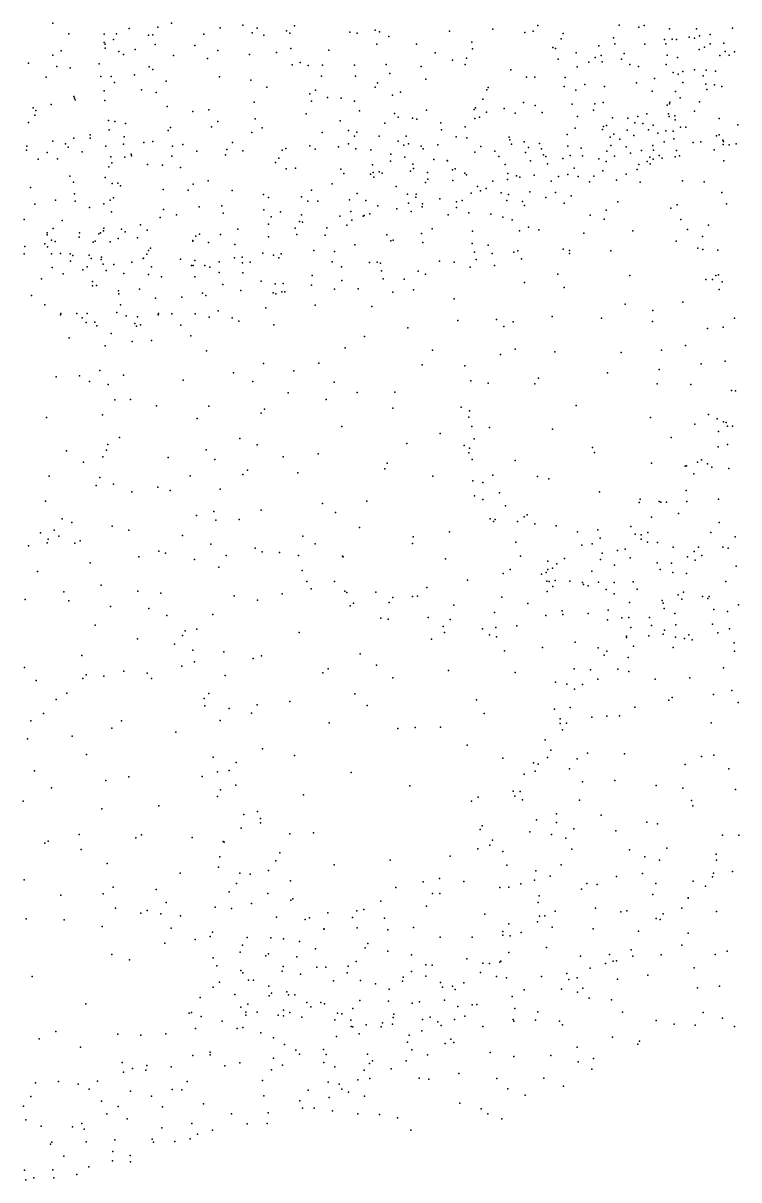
# Model space of a CAD drawing. Header units: metres. Extents: x -25 to 25, y -27.7 to 27.8.
# Drawn here: x -0.496 to 2.328, y -20.26 to -15.697 of the extents above; entities that cross this region are included whole.
import ezdxf

# ---------------------------------------------------------------- set-up
doc = ezdxf.new("R2010")
doc.units = ezdxf.units.M

msp = doc.modelspace()

# ---------------------------------------------------------------- linework, layer by layer
for p in [(-0.379, -15.6971, 2.1972), (-0.3156, -15.7394, -4.3835), (-0.1767, -15.7403, 15.7868), (-0.1275, -15.739, -4.2918), (-0.0775, -15.7188, 11.5846), (0.0353, -15.7125, 14.0315), (0.089, -15.697, 11.6813), (0.2174, -15.7402, 11.5082), (0.281, -15.7152, 13.7048), (0.3715, -15.7054, 2.4283), (0.4078, -15.7348, 16.9654), (0.4269, -15.7174, -4.1618), (0.5436, -15.7274, 17.4072), (0.5566, -15.737, 13.7885), (0.5751, -15.708, 16.3687), (0.7933, -15.7325, -4.1006), (0.8225, -15.7363, 3.7648), (0.8925, -15.7248, 14.0352), (0.9103, -15.7317, 15.9704), (1.1865, -15.7288, 14.1399), (1.3579, -15.7214, 14.1712), (1.4839, -15.7334, 15.726), (1.5166, -15.7285, 17.7759), (1.5355, -15.706, 2.7461), (1.6343, -15.7376, -3.3981), (1.856, -15.7054, 3.9408), (1.9334, -15.7131, 10.7681), (1.954, -15.7068, 0.7987), (2.0548, -15.7194, 0.9893), (2.1608, -15.7196, -1.8587), (2.3031, -15.7169, -1.3866), (-0.1762, -15.7737, 14.8757), (-0.1727, -15.7803, 11.4379), (-0.1395, -15.7619, 14.6183), (-0.0011, -15.7441, 11.182), (0.0154, -15.7437, -4.2135), (0.0244, -15.7815, 3.4876), (0.1811, -15.7852, 2.4681), (0.4543, -15.7447, 17.19), (0.8992, -15.7799, -3.9324), (0.9466, -15.7493, 2.5873), (1.0558, -15.7803, -3.7396), (1.2741, -15.7726, 3.78), (1.6277, -15.7591, 3.8971), (1.7758, -15.7861, 14.8138), (1.8342, -15.7553, 10.9234), (1.8385, -15.778, 11.5023), (1.9572, -15.78, 2.5458), (2.0345, -15.761, -2.9881), (2.0405, -15.7793, 11.5614), (2.0652, -15.7607, -0.0036), (2.0822, -15.761, 3.9358), (2.1322, -15.7523, -2.8148), (2.1531, -15.7566, 2.4291), (2.1735, -15.7477, 17.9198), (2.2144, -15.7418, -0.1041), (2.2145, -15.7786, 1.3013), (2.2691, -15.7758, 11.6418), (-0.3787, -15.8232, 16.311), (-0.3458, -15.8068, 16.1559), (-0.1729, -15.7951, 15.0522), (-0.1185, -15.8094, 15.4451), (-0.1001, -15.8205, 14.4751), (-0.0542, -15.8008, 2.4371), (0.0972, -15.8253, -4.1069), (0.2718, -15.8046, -4.0829), (0.3977, -15.8204, 13.7578), (0.5037, -15.8123, 16.5935), (0.5602, -15.7965, -4.0701), (0.7101, -15.804, 17.4231), (1.1298, -15.814, -3.5593), (1.2776, -15.7988, 17.6161), (1.5943, -15.7937, 0.2253), (1.6047, -15.797, 11.3917), (1.6861, -15.8143, 2.6698), (1.7848, -15.8253, 17.8601), (1.8763, -15.8172, -3.1355), (2.0459, -15.8237, 10.7709), (2.0859, -15.8323, -0.1622), (2.1717, -15.8011, -2.2083), (2.1922, -15.7917, -2.395), (2.2533, -15.8241, 1.4801), (2.2745, -15.8095, 2.237), (2.2906, -15.8239, -0.4695), (2.3104, -15.81, 10.6694), (-0.4751, -15.8543, 3.576), (-0.363, -15.8686, -4.2853), (-0.311, -15.8729, 15.9423), (-0.1959, -15.8571, -4.2116), (0.0014, -15.8692, 11.5166), (0.232, -15.8368, 3.52), (0.5654, -15.8611, 2.3985), (0.5968, -15.8523, 17.2236), (0.6293, -15.8645, 16.3429), (0.6847, -15.8623, 3.723), (0.8111, -15.863, 14.1304), (0.9359, -15.8602, -3.6287), (1.0744, -15.8683, 2.5892), (1.1984, -15.8426, 15.8094), (1.2479, -15.8606, 14.2507), (1.2534, -15.8348, -3.4549), (1.615, -15.8395, 14.4161), (1.6905, -15.8696, 15.7477), (1.736, -15.8504, -3.2285), (1.761, -15.8327, 0.646), (1.789, -15.8502, 11.0905), (1.8651, -15.8396, 15.0542), (1.8978, -15.8599, 15.2092), (1.9322, -15.8678, 15.4605), (2.042, -15.8598, 1.1564), (-0.4049, -15.9101, 2.192), (-0.1895, -15.9072, 15.6761), (-0.1488, -15.9075, 14.7044), (-0.0564, -15.9006, -4.0872), (0.0154, -15.8794, 14.1394), (0.2792, -15.9091, 13.8116), (0.4023, -15.9219, -3.9149), (0.6808, -15.9064, -3.8291), (0.8151, -15.906, 16.1308), (0.9512, -15.8956, 3.7406), (1.0932, -15.918, -3.401), (1.4283, -15.881, 17.615), (1.4897, -15.9102, 15.8003), (1.5225, -15.9104, 0.129), (1.6423, -15.9112, 17.7156), (1.9953, -15.9154, 17.8457), (2.0687, -15.8922, 2.3634), (2.0891, -15.898, 11.661), (2.1066, -15.8882, -2.6419), (2.1531, -15.8814, -1.66), (2.1871, -15.9055, 17.8245), (2.1992, -15.882, -1.4471), (2.2365, -15.8868, -1.2892), (-0.1758, -15.9635, 14.9813), (-0.1355, -15.9307, 2.4117), (-0.0284, -15.9606, 3.4617), (0.0689, -15.9256, -3.9897), (0.4661, -15.9496, 3.6218), (0.6575, -15.962, -3.6742), (0.8926, -15.9497, -3.4043), (0.9027, -15.9319, 2.4333), (1.3334, -15.9606, 2.6072), (1.3389, -15.9506, 14.3603), (1.6392, -15.9465, 3.8873), (1.6846, -15.962, -0.0597), (1.7205, -15.9387, 14.7053), (1.7987, -15.9464, 0.8203), (1.9247, -15.933, -0.1858), (1.9868, -15.9648, -2.8036), (2.0787, -15.9669, 1.4702), (2.107, -15.9309, -2.3048), (2.1974, -15.9372, 2.0609), (2.2021, -15.9593, 11.7649), (2.2323, -15.94, 1.8843), (2.2606, -15.9465, -0.9072), (-0.2965, -15.9863, 3.4936), (-0.2929, -15.9924, 15.8068), (-0.2906, -15.9995, -4.0364), (-0.1733, -16.0021, 15.5241), (0.0286, -15.9707, 2.4685), (0.4159, -16.0083, -3.7017), (0.6353, -15.9753, 14.1028), (0.6413, -16.0044, -3.4802), (0.7049, -15.9898, 2.3572), (0.7583, -15.9932, 17.2493), (0.8117, -16.0042, -3.2752), (0.9611, -15.9807, 14.2933), (0.993, -15.9699, 17.4151), (1.3175, -15.9968, -3.2596), (1.4778, -16.0103, 3.8523), (1.7925, -16.0105, 17.7062), (2.0546, -16.0149, 15.682), (2.0555, -16.0082, -1.9782), (2.0972, -15.9922, -0.5033), (2.1729, -16.0073, 10.7792), (-0.4564, -16.0306, 3.5763), (-0.4498, -16.0604, 2.1069), (-0.4462, -16.041, -3.9643), (-0.386, -16.0182, 16.0089), (0.0724, -16.0258, -3.8076), (0.1731, -16.0452, 13.9242), (0.2368, -16.0384, -3.708), (0.6208, -16.0545, -3.2966), (0.8309, -16.043, 16.2168), (0.9694, -16.0538, 2.3657), (1.0958, -16.0397, 0.2206), (1.2834, -16.038, 17.4366), (1.289, -16.0312, 15.9111), (1.333, -16.0483, 0.5861), (1.4026, -16.0333, 0.0495), (1.4456, -16.0522, 2.5264), (1.5239, -16.0225, -3.1788), (1.5523, -16.05, -0.0659), (1.6706, -16.017, 0.772), (1.7545, -16.0397, 15.9154), (1.7602, -16.0158, 2.4477), (1.9656, -16.0547, -2.666), (2.0459, -16.0201, -2.4503), (2.0503, -16.0554, 1.8917), (2.1534, -16.0437, -1.3026), (-0.475, -16.0896, 16.1319), (-0.1587, -16.0817, 15.3421), (-0.1348, -16.0846, 14.6731), (-0.0927, -16.0934, -3.7285), (0.2472, -16.1059, -3.5466), (0.2728, -16.0852, 3.5033), (0.4202, -16.0741, 13.9902), (0.7551, -16.0818, 3.7505), (0.9306, -16.0911, 17.2666), (0.9837, -16.0675, 3.7703), (1.0401, -16.0713, -3.1731), (1.0573, -16.0752, 0.399), (1.1526, -16.0908, 0.5322), (1.2476, -16.1063, 14.4609), (1.2861, -16.0734, 2.4837), (1.305, -16.0679, 3.8226), (1.6918, -16.0649, -0.1793), (1.7944, -16.1049, 2.2796), (1.806, -16.1006, 3.9114), (1.8297, -16.0708, 1.1151), (1.8897, -16.0715, 11.1079), (1.9178, -16.09, 2.1787), (1.9295, -16.065, 15.0049), (1.9493, -16.093, 1.5947), (1.9898, -16.0989, -2.233), (2.0535, -16.0649, 10.8812), (2.075, -16.0622, -1.7131), (2.0772, -16.0781, 15.8268), (2.2509, -16.073, 17.6126), (2.3247, -16.0978, 11.98), (-0.2954, -16.1502, 2.252), (-0.231, -16.1374, -3.6714), (-0.2309, -16.1502, 15.6194), (-0.1567, -16.118, 2.3723), (-0.0975, -16.1459, 3.4664), (0.0758, -16.12, 14.03), (0.0855, -16.1085, -3.6433), (0.4061, -16.1285, 3.5697), (0.4478, -16.1095, -3.3255), (0.684, -16.129, 16.8242), (0.788, -16.1209, 2.2557), (0.812, -16.1424, 17.0996), (0.8206, -16.1272, -3.0839), (0.9084, -16.1435, 0.3504), (1.0159, -16.1428, 0.1207), (1.1549, -16.1174, 16.0334), (1.2126, -16.1449, -3.0949), (1.2549, -16.1495, 0.6895), (1.4213, -16.147, 0.7853), (1.6504, -16.1369, 0.9538), (1.6822, -16.1107, 17.5147), (1.7895, -16.1164, -2.8566), (1.8207, -16.1467, -0.4051), (1.8343, -16.1349, 11.4869), (1.8871, -16.1189, 11.6471), (1.914, -16.14, 1.7658), (1.9721, -16.1183, -0.5666), (2.0087, -16.1316, -1.8952), (2.0404, -16.1222, 15.9972), (2.0689, -16.1235, 17.6189), (2.0985, -16.1074, -0.8389), (2.1188, -16.1067, 15.2837), (2.2394, -16.1412, 15.5647), (2.251, -16.1375, 10.7456), (-0.4811, -16.1824, 3.6359), (-0.3789, -16.163, -3.5839), (-0.3291, -16.1727, 3.529), (-0.3181, -16.1856, 15.7574), (-0.1694, -16.1818, 14.9169), (-0.1, -16.1745, 14.5096), (-0.0203, -16.1673, 14.3176), (0.0153, -16.164, -3.4923), (0.0933, -16.1819, -0.2254), (0.134, -16.1763, 3.4733), (0.3078, -16.1955, -0.0914), (0.3303, -16.1678, -3.2136), (0.5407, -16.1918, 14.1451), (0.6357, -16.1814, -3.0339), (0.6563, -16.1937, 0.1427), (0.7484, -16.1844, 16.5724), (0.7878, -16.1726, 0.2446), (0.8164, -16.1931, 14.342), (0.876, -16.1962, 0.0302), (0.9832, -16.1621, 0.5055), (1.0067, -16.1777, 16.1993), (1.0251, -16.1735, 14.4223), (1.0745, -16.1823, 2.2578), (1.0831, -16.1922, -3.0204), (1.1398, -16.1768, 0.0176), (1.3103, -16.1834, 2.3346), (1.4248, -16.1569, -0.0988), (1.4316, -16.1738, -3.0259), (1.4812, -16.1648, 2.3806), (1.4977, -16.1882, 0.9138), (1.5416, -16.1717, 3.9165), (1.5495, -16.1925, -0.2211), (1.6535, -16.1818, 16.0736), (1.7054, -16.1899, 17.3399), (1.8229, -16.1799, 17.4434), (1.8583, -16.1543, 16.0736), (1.8839, -16.1855, -2.3443), (1.989, -16.1792, 17.4687), (2.0336, -16.1658, 11.772), (2.0717, -16.1535, -1.1374), (2.1477, -16.1672, 17.4352), (2.1781, -16.1648, 11.885), (2.2306, -16.1962, 15.3546), (2.2656, -16.1589, 15.773), (2.2669, -16.1757, 16.7122), (2.2682, -16.1635, 17.2648), (2.2902, -16.1767, 15.9324), (2.3173, -16.1735, 16.4605), (-0.4823, -16.1979, 1.9512), (-0.4366, -16.2331, 15.9199), (-0.4016, -16.2074, 2.0827), (-0.3606, -16.2318, -3.1409), (-0.2627, -16.2051, -3.3745), (-0.1502, -16.2243, 15.2097), (-0.095, -16.2263, -3.1844), (-0.0702, -16.214, -0.2608), (-0.0688, -16.2208, -0.0598), (0.091, -16.2219, -3.1376), (0.1888, -16.2014, 2.4255), (0.302, -16.2162, -3.07), (0.3704, -16.2002, 2.3801), (0.5126, -16.2291, 2.2976), (0.5265, -16.1979, -0.0093), (0.9537, -16.2419, 16.3424), (0.9544, -16.2138, 17.1365), (1.0097, -16.2262, 0.6571), (1.1241, -16.2352, 0.78), (1.1776, -16.2389, 14.5288), (1.1779, -16.2403, 2.1496), (1.2864, -16.2057, 17.255), (1.3651, -16.2015, 14.561), (1.381, -16.2231, 16.0997), (1.486, -16.2068, 17.2952), (1.506, -16.2401, 1.1239), (1.5577, -16.2166, 2.2067), (1.5666, -16.2226, -2.8454), (1.6336, -16.2312, 1.3496), (1.6625, -16.219, -0.3776), (1.7109, -16.2209, 1.5815), (1.7751, -16.2327, -0.5508), (1.8049, -16.2424, 17.1915), (1.8068, -16.2015, 1.9318), (1.8381, -16.2222, 14.7737), (1.9004, -16.2103, -2.0944), (1.9436, -16.1994, 14.9164), (1.967, -16.2429, -1.0275), (1.9765, -16.2259, 17.2315), (1.9897, -16.2336, 17.0775), (1.9914, -16.1984, 16.2687), (2.0139, -16.2191, -1.6208), (2.0259, -16.2298, 16.5078), (2.0769, -16.225, 10.8959), (2.0827, -16.1996, 3.9346), (2.0939, -16.2203, 16.6622), (2.2692, -16.2407, 12.0296), (-0.1577, -16.2639, 15.0505), (-0.1463, -16.2476, 14.7056), (-0.0049, -16.2552, 2.3869), (0.0534, -16.2578, -2.9924), (0.1246, -16.2667, 14.0328), (0.5001, -16.2468, 0.2039), (0.5413, -16.2717, -0.2313), (0.5782, -16.2692, 3.703), (0.7579, -16.2733, 0.4464), (0.8823, -16.256, -2.899), (0.8852, -16.2864, 3.8619), (0.9084, -16.2835, 16.4971), (1.033, -16.2807, -0.0756), (1.0414, -16.2531, 3.8719), (1.0442, -16.2702, -2.8724), (1.1001, -16.2857, 2.0135), (1.1976, -16.2757, 16.2094), (1.2092, -16.2718, 0.9364), (1.4067, -16.2544, 3.9223), (1.5727, -16.2517, 2.0033), (1.6786, -16.2691, 3.9612), (1.792, -16.2796, -2.2221), (1.9264, -16.2748, -1.9175), (1.934, -16.2545, 11.2237), (1.9786, -16.2521, 16.8371), (-0.312, -16.3, -2.8697), (-0.2968, -16.3242, -0.0587), (-0.1728, -16.3064, 3.5162), (-0.1451, -16.3293, 2.2504), (-0.1219, -16.3286, 14.5107), (0.1754, -16.3321, -0.5501), (0.2338, -16.3186, 0.1814), (0.723, -16.3304, -0.1805), (0.7689, -16.2897, 2.0714), (0.8741, -16.2931, -0.0923), (0.8875, -16.3049, 16.6822), (0.9202, -16.2889, 16.9732), (1.0922, -16.3262, 16.3919), (1.1004, -16.313, 17.0497), (1.1996, -16.3172, -2.7831), (1.2464, -16.2891, 17.1315), (1.2534, -16.2948, 3.9216), (1.3571, -16.3208, 1.228), (1.4158, -16.3139, -2.7093), (1.4161, -16.2906, 2.009), (1.4504, -16.2995, 17.1232), (1.4644, -16.3052, 1.4143), (1.5199, -16.2966, 1.7885), (1.5872, -16.3202, -2.5157), (1.6168, -16.3023, 14.7043), (1.6536, -16.2935, 16.2817), (1.6936, -16.3016, -2.3705), (1.7395, -16.3225, 16.4431), (1.7563, -16.3004, 17.0125), (1.8456, -16.3159, -0.9056), (1.8833, -16.2926, 16.5546), (1.9385, -16.3248, -1.406), (2.1058, -16.3188, 15.1054), (2.1915, -16.3232, 15.236), (-0.467, -16.3452, 1.7537), (-0.294, -16.3704, -0.2195), (-0.1119, -16.3393, -0.4905), (0.0571, -16.3535, 0.1934), (0.1549, -16.3558, 3.5185), (0.329, -16.3572, 2.282), (0.4528, -16.3725, 0.3436), (0.6422, -16.3562, -2.815), (0.8214, -16.369, 0.6774), (0.9764, -16.3414, 1.912), (1.0208, -16.371, 16.8351), (1.055, -16.3717, -2.6313), (1.272, -16.3674, 1.4585), (1.2965, -16.341, 1.8403), (1.3081, -16.3586, 1.6503), (1.331, -16.3489, 14.6166), (1.3907, -16.3669, -0.3322), (1.4189, -16.3734, -2.456), (1.5039, -16.3625, 4.0006), (1.6051, -16.3657, 16.9338), (1.667, -16.3787, 16.6837), (2.2606, -16.3647, 4.051), (-0.4504, -16.4111, -2.4813), (-0.368, -16.3952, 1.8666), (-0.2909, -16.3991, -2.7104), (-0.234, -16.4248, 15.5536), (-0.1772, -16.41, 14.686), (-0.1525, -16.3951, 15.1874), (-0.1393, -16.3861, -2.8063), (0.1985, -16.422, 0.3131), (0.288, -16.4173, 14.0701), (0.4719, -16.3843, 2.1793), (0.6025, -16.3824, 14.2434), (0.6273, -16.399, -0.3356), (0.6662, -16.3987, 1.9971), (0.7915, -16.3943, 1.8915), (0.8566, -16.3965, 0.8271), (0.9038, -16.4172, 1.0105), (1.0246, -16.4075, 1.6335), (1.0538, -16.3841, 16.6521), (1.0783, -16.421, -2.4097), (1.0801, -16.4095, 1.4564), (1.1477, -16.3905, 1.303), (1.2142, -16.402, 16.4913), (1.2146, -16.4239, 16.6992), (1.237, -16.3965, -2.4324), (1.4128, -16.3969, 16.441), (1.4745, -16.4001, -2.2919), (1.483, -16.4158, 16.7543), (1.5668, -16.3852, -0.5742), (1.6395, -16.4068, -0.7928), (1.8505, -16.4017, 14.8385), (2.0853, -16.4134, 11.6703), (2.2791, -16.41, 15.3325), (-0.4922, -16.471, -0.0607), (-0.1478, -16.4415, 0.2945), (0.0452, -16.4639, 0.3471), (0.0578, -16.4317, 14.1332), (0.1097, -16.4535, 2.2495), (0.2935, -16.4462, -2.7864), (0.4537, -16.434, -2.7701), (0.4829, -16.4612, 14.171), (0.5195, -16.4418, 2.0425), (0.6028, -16.4533, -2.6853), (0.7537, -16.4579, 1.6821), (0.7977, -16.4404, -0.2943), (0.8463, -16.4589, -2.4744), (0.8494, -16.456, 1.4626), (0.872, -16.4486, 1.1688), (0.9784, -16.4295, 1.3009), (1.0352, -16.4399, -0.2578), (1.1818, -16.4536, -0.3189), (1.2622, -16.4458, -2.2242), (1.3497, -16.4504, 4.0277), (1.3969, -16.4622, -0.5626), (1.7418, -16.4541, -1.8857), (1.7965, -16.4708, -1.5591), (1.8051, -16.4342, -1.2771), (2.0596, -16.4274, 11.065), (-0.3772, -16.5076, 3.7455), (-0.3419, -16.4761, 1.6657), (-0.1787, -16.5168, 14.5686), (-0.1775, -16.5056, 14.9833), (-0.1084, -16.5095, 14.3341), (-0.0328, -16.4929, -0.8258), (-0.0065, -16.5131, 2.1113), (0.3509, -16.5093, 2.08), (0.4718, -16.4905, -0.5913), (0.577, -16.5055, 3.8349), (0.5947, -16.4797, 0.6012), (0.6057, -16.4819, -0.473), (0.7024, -16.5043, 0.8671), (0.7809, -16.4935, 3.9807), (0.8009, -16.4747, 14.3914), (1.1183, -16.5081, 4.009), (1.4334, -16.4733, -2.107), (1.4626, -16.5158, -0.8609), (1.4979, -16.5013, 14.7668), (1.5385, -16.5129, -0.9963), (1.9094, -16.5163, 15.086), (2.0993, -16.4718, 11.5283), (2.1261, -16.5104, 11.3489), (2.2085, -16.494, 10.7725), (-0.4018, -16.5326, 0.4484), (-0.4013, -16.5235, -1.5438), (-0.384, -16.5526, 1.3593), (-0.3694, -16.5579, -1.3833), (-0.2746, -16.5418, -0.506), (-0.2736, -16.5247, -2.5693), (-0.2202, -16.5606, -1.1917), (-0.2124, -16.5568, 1.6394), (-0.1979, -16.5287, 1.7967), (-0.1909, -16.5242, -0.6826), (-0.1524, -16.559, 0.4907), (-0.1215, -16.5469, -0.9975), (-0.093, -16.5206, -2.6874), (-0.045, -16.5434, 3.6114), (0.1734, -16.5539, 2.0534), (0.174, -16.5572, 3.6299), (0.1855, -16.5368, -2.7031), (0.2005, -16.53, 0.4619), (0.2348, -16.5618, 14.0877), (0.2821, -16.5304, -0.7792), (0.4728, -16.5398, 1.8183), (0.5842, -16.5311, 1.71), (0.6955, -16.5328, 1.1471), (0.9391, -16.5316, -0.3886), (0.9553, -16.5553, -2.0649), (0.9636, -16.5527, 4.0328), (1.0764, -16.5267, 14.5618), (1.0806, -16.5621, -0.487), (1.2767, -16.5182, -2.0637), (1.7168, -16.525, -1.6821), (2.0803, -16.5571, 15.4765), (2.1845, -16.5387, 4.1725), (-0.4922, -16.6073, 0.9122), (-0.4893, -16.5778, -1.1626), (-0.4103, -16.568, -2.2606), (-0.3998, -16.5788, -1.8516), (-0.3839, -16.6072, -1.0105), (-0.3492, -16.6054, 0.6427), (-0.3099, -16.6073, -0.8702), (-0.0015, -16.5939, 14.1621), (0.0071, -16.5851, 1.9361), (0.3391, -16.5707, -2.6561), (0.4502, -16.6039, 1.3514), (0.5223, -16.6067, 0.8689), (0.651, -16.5939, 14.2886), (0.7322, -16.5976, -2.2912), (0.813, -16.5718, -0.5079), (1.2754, -16.5656, -0.7215), (1.2852, -16.6, -0.9201), (1.3392, -16.5727, 14.7262), (1.355, -16.6059, 4.0698), (1.4405, -16.5999, -1.8612), (1.4561, -16.5949, -1.1959), (1.6348, -16.5883, -1.502), (1.6599, -16.6062, 4.1304), (1.6603, -16.5933, 14.9561), (1.8235, -16.5949, 15.3463), (2.1666, -16.5841, 11.1659), (2.1857, -16.5894, 11.7084), (2.2457, -16.5927, 15.5764), (-0.3086, -16.6364, 0.8581), (-0.2993, -16.6139, 1.1997), (-0.2361, -16.6126, -1.5008), (-0.2278, -16.6249, 15.426), (-0.1884, -16.6289, 15.0828), (-0.1863, -16.62, 0.649), (-0.1806, -16.6475, 0.9896), (-0.1378, -16.6488, 0.8389), (-0.0666, -16.6392, 1.2661), (-0.0227, -16.6251, -1.2204), (-0.0213, -16.6236, 1.466), (-0.0085, -16.6085, 1.7069), (0.125, -16.6281, 1.618), (0.1678, -16.6525, 0.8188), (0.1753, -16.6536, 1.1416), (0.1809, -16.6329, 1.4335), (0.2203, -16.6524, -2.5839), (0.2778, -16.6388, 1.2566), (0.3385, -16.6225, 0.7102), (0.3681, -16.6201, -0.8921), (0.3691, -16.6429, 0.9065), (0.3999, -16.6393, 3.8187), (0.4925, -16.6129, 1.1254), (0.5136, -16.6232, -0.8057), (0.7231, -16.6384, -0.7297), (0.8708, -16.6413, -1.8591), (0.901, -16.6395, -0.688), (0.9147, -16.6434, 14.4773), (1.1476, -16.6363, -1.7924), (1.2047, -16.6395, 14.6694), (1.2912, -16.629, -1.0992), (1.3642, -16.6529, -1.6114), (1.47, -16.6268, -1.4232), (-0.3813, -16.6615, -0.4822), (-0.3375, -16.6865, 15.5752), (-0.2607, -16.6706, -1.7583), (-0.2437, -16.6584, -2.3975), (-0.1679, -16.6726, 14.4002), (-0.0987, -16.6847, -1.5503), (-0.0009, -16.6884, -2.5173), (0.0102, -16.658, 1.0443), (0.0505, -16.6974, -1.4477), (0.1819, -16.6972, -1.3237), (0.2404, -16.6602, 3.7477), (0.2779, -16.6807, -1.1885), (0.3703, -16.682, 14.1145), (0.6449, -16.6929, -1.9277), (0.7597, -16.6584, 4.1121), (0.9179, -16.6742, -1.6501), (1.0622, -16.6748, -1.5681), (1.0916, -16.687, -1.4062), (1.2682, -16.6602, -1.3558), (1.6138, -16.6873, 15.0991), (1.8977, -16.692, 15.6548), (2.2379, -16.6918, 11.6041), (2.2476, -16.6892, 12.0175), (-0.4236, -16.7062, -0.7543), (-0.2219, -16.7159, 15.2854), (-0.2219, -16.7337, 14.7204), (-0.206, -16.7314, 3.8627), (0.292, -16.7284, -2.4589), (0.4434, -16.7151, -2.3778), (0.4988, -16.7259, 4.0541), (0.5299, -16.7237, -2.2241), (0.6423, -16.7304, -1.1079), (0.7617, -16.712, -1.5864), (0.9244, -16.706, -1.0967), (1.0076, -16.707, -1.2385), (1.4827, -16.7203, 14.9172), (1.6384, -16.7397, 15.5464), (2.1975, -16.7081, 4.3557), (2.2247, -16.7087, 11.8098), (2.2619, -16.7179, 11.4288), (-0.4627, -16.7712, 4.2311), (-0.1204, -16.7526, -1.7498), (-0.119, -16.7645, -2.3534), (-0.0364, -16.7458, 14.1609), (0.026, -16.7824, 3.8546), (0.1306, -16.7775, -2.4128), (0.2122, -16.7617, -1.5323), (0.2248, -16.7711, 3.8779), (0.3625, -16.7521, 3.9489), (0.4904, -16.7605, -1.4062), (0.5015, -16.7652, -1.9995), (0.5243, -16.7563, -1.7968), (0.537, -16.7566, -1.5901), (0.7331, -16.7461, -1.4337), (0.8256, -16.7454, -1.2809), (0.9628, -16.7581, 4.079), (1.0442, -16.7487, 14.5697), (1.205, -16.7849, 4.0069), (2.2508, -16.7482, 10.9809), (-0.4108, -16.8079, 4.7568), (-0.1117, -16.8084, -1.9687), (0.273, -16.8317, -1.9132), (0.4623, -16.8204, 14.1391), (0.6567, -16.8092, 14.2675), (0.8799, -16.8149, 14.428), (1.88, -16.8054, 15.8074), (1.9886, -16.8308, 4.2556), (2.1066, -16.7981, 15.8474), (-0.3487, -16.8476, 15.4224), (-0.3469, -16.8425, 4.6161), (-0.2844, -16.8425, 4.1762), (-0.2628, -16.8588, 5.0736), (-0.2475, -16.8773, 15.0869), (-0.244, -16.8426, 4.8374), (-0.2129, -16.8768, 4.5255), (-0.1268, -16.8386, 4.04), (-0.089, -16.8516, 4.985), (-0.0556, -16.8816, 4.5865), (-0.0453, -16.8558, 4.8287), (0.0366, -16.847, 4.022), (0.0384, -16.8426, -2.0741), (0.091, -16.8433, 4.9637), (0.1825, -16.8431, -2.1737), (0.2379, -16.8573, 4.1552), (0.3282, -16.8597, 4.3031), (0.3545, -16.8728, 4.6229), (1.2192, -16.8693, 14.7043), (1.3721, -16.866, 3.9469), (1.4378, -16.8754, 15.453), (1.5913, -16.8538, 3.9903), (1.7862, -16.8614, 4.0948), (1.988, -16.8734, 15.9151), (2.3114, -16.8611, 10.8686), (-0.2046, -16.8905, 14.6525), (-0.1492, -16.9213, 14.357), (-0.049, -16.8921, 4.4327), (-0.0334, -16.8875, 4.2478), (0.1266, -16.8881, 4.3824), (0.4931, -16.8869, 4.4077), (1.0225, -16.8988, 14.5338), (1.4014, -16.8941, 15.2121), (2.2039, -16.9009, 15.96), (2.2667, -16.8969, 11.8271), (-0.315, -16.9389, 5.2658), (-0.1725, -16.97, 14.5058), (-0.0659, -16.9524, 5.2291), (0.01, -16.9488, 14.0846), (0.1655, -16.9301, 14.0295), (0.8514, -16.9331, 4.0944), (2.118, -16.9682, 4.3809), (0.2274, -16.9895, 5.1064), (0.7751, -16.9779, 14.3018), (1.1199, -16.9866, 3.932), (1.3877, -17.0047, 3.8388), (1.4451, -16.983, 15.6862), (1.6017, -16.9939, 3.8447), (1.8637, -16.9963, 3.9862), (2.0227, -16.9865, 4.2125), (0.4528, -17.0395, 4.5641), (0.6714, -17.0382, 14.1979), (1.0789, -17.0445, 14.5183), (1.2469, -17.0493, 14.771), (2.0144, -17.0632, 16.0392), (2.1799, -17.0409, 16.0341), (2.2743, -17.03, 12.05), (-0.3661, -17.0923, 15.2556), (-0.2735, -17.0876, 5.4203), (-0.1938, -17.0674, 14.8807), (-0.1002, -17.0852, 14.1668), (0.1357, -17.1057, 5.2991), (0.3342, -17.0768, 13.9786), (0.4105, -17.1101, 4.7933), (0.5717, -17.0681, 4.3466), (1.2711, -17.108, 15.345), (1.5373, -17.0976, 15.8765), (1.8105, -17.0758, 16.01), (-0.2347, -17.1103, 15.0276), (-0.1607, -17.1222, 14.6685), (0.5499, -17.1547, 14.072), (0.7307, -17.1133, 4.14), (0.822, -17.1541, 14.2444), (0.9705, -17.1523, 14.3528), (1.3391, -17.1171, 15.641), (1.5237, -17.12, 3.7251), (2.0061, -17.1202, 3.9959), (2.139, -17.1222, 4.2618), (2.2988, -17.1465, 4.6727), (2.3151, -17.1478, 12.3208), (-0.1345, -17.1827, 14.2921), (-0.0719, -17.1816, 5.4258), (0.6999, -17.1811, 14.1449), (-0.1833, -17.2425, 14.8739), (0.0306, -17.2067, 13.9155), (0.2366, -17.2081, 13.8762), (0.4427, -17.2349, 13.9468), (0.4568, -17.2198, 4.643), (0.9624, -17.2157, 3.9185), (1.2331, -17.212, 14.6342), (1.2651, -17.2259, 15.109), (1.6862, -17.2049, 3.6875), (2.209, -17.2402, 4.3369), (-0.4043, -17.2529, 5.5833), (0.1909, -17.2568, 5.2886), (0.7613, -17.2875, 4.0809), (1.263, -17.251, 15.4942), (1.2751, -17.2886, 14.9301), (1.3443, -17.2918, 15.7254), (1.9801, -17.2527, 3.8286), (2.1547, -17.279, 4.068), (2.2428, -17.2582, 13.3217), (2.2672, -17.2701, 16.093), (2.278, -17.2718, 13.0011), (2.2838, -17.2865, 12.7419), (2.3035, -17.2869, 11.8681), (-0.1159, -17.3317, 13.9622), (0.3592, -17.336, 13.8095), (1.15, -17.3158, 14.3975), (1.2831, -17.3367, 14.7567), (1.5932, -17.2988, 15.9762), (2.0616, -17.3317, 16.095), (2.2478, -17.3074, 13.5259), (-0.1675, -17.3815, 14.4376), (-0.1622, -17.3585, 14.6668), (0.2266, -17.3803, 13.707), (0.4279, -17.3598, 4.7643), (1.0177, -17.3548, 14.2435), (1.2447, -17.3634, 15.3115), (1.2655, -17.3741, 14.5042), (1.7509, -17.3708, 16.0387), (2.247, -17.3683, 4.4304), (2.2835, -17.3592, 4.6764), (-0.3249, -17.3841, 5.611), (-0.2578, -17.4284, 15.0087), (-0.1812, -17.4073, 14.2281), (0.0759, -17.4099, 13.6635), (0.2603, -17.4187, 5.1657), (0.5295, -17.4079, 4.5002), (0.6677, -17.3965, 4.2123), (1.2632, -17.3918, 3.6874), (1.2764, -17.4187, 15.5309), (1.4452, -17.4218, 3.6029), (1.7587, -17.3911, 3.6178), (2.1655, -17.4291, 12.9105), (2.1809, -17.4193, 12.7408), (0.3888, -17.4608, 13.6925), (0.5878, -17.4714, 4.3726), (0.9308, -17.4545, 3.9262), (0.9406, -17.4321, 14.1272), (1.9839, -17.4333, 3.7449), (2.1168, -17.4449, 13.506), (2.122, -17.4432, 13.251), (2.1501, -17.4744, 12.481), (2.2047, -17.4359, 12.0561), (2.2221, -17.4483, 4.1494), (2.2889, -17.4543, 11.8165), (-0.3936, -17.484, 15.1499), (-0.1931, -17.4891, 14.5776), (-0.1396, -17.515, 13.7228), (0.1637, -17.4829, 5.3204), (0.3704, -17.4775, 4.9464), (1.1212, -17.4839, 14.1745), (1.2791, -17.5022, 14.294), (1.3182, -17.5083, 14.9214), (1.3577, -17.4799, 15.7043), (1.5331, -17.4857, 15.8971), (1.5784, -17.4947, 3.5658), (-0.2079, -17.5212, 14.7408), (-0.0666, -17.5455, 5.6422), (0.0356, -17.5279, 13.5484), (0.084, -17.5404, 5.4652), (0.2809, -17.5358, 13.5109), (1.285, -17.5618, 3.6648), (1.3841, -17.5496, 14.65), (1.7788, -17.5458, 3.5914), (2.1198, -17.54, 12.303), (-0.4077, -17.5827, 5.5864), (0.6846, -17.5914, 13.8397), (0.8602, -17.5832, 4.0271), (1.3174, -17.5763, 15.5092), (1.407, -17.6004, 14.2623), (1.9355, -17.5878, 16.0257), (1.9387, -17.575, 3.6898), (2.0138, -17.5836, 13.7775), (2.0205, -17.5864, 13.2564), (2.0424, -17.5871, 12.8316), (2.1227, -17.5838, 3.8723), (2.2483, -17.5753, 4.3754), (-0.3422, -17.6522, 14.1616), (0.1878, -17.6397, 5.261), (0.2559, -17.6234, 13.3724), (0.3559, -17.6554, 4.9558), (0.4437, -17.6178, 13.5481), (0.7367, -17.6275, 4.2124), (1.3467, -17.6519, 15.3324), (1.3667, -17.6553, 15.0815), (1.4808, -17.6447, 3.6008), (1.4926, -17.6368, 14.4345), (1.9832, -17.6454, 12.6895), (2.0896, -17.6308, 12.0948), (-0.3741, -17.6975, 13.781), (-0.3045, -17.6665, 14.7419), (-0.1441, -17.6812, 5.7254), (-0.0787, -17.6974, 13.4787), (0.264, -17.6581, 5.1179), (0.8319, -17.6863, 13.8764), (1.3605, -17.6629, 14.1092), (1.4544, -17.6626, 15.6953), (1.5229, -17.6723, 14.1678), (1.6075, -17.6804, 15.8376), (1.7715, -17.6956, 13.9977), (1.9026, -17.683, 13.6391), (2.2505, -17.6661, 5.0769), (-0.4269, -17.7075, 14.966), (-0.4017, -17.7464, 5.5557), (-0.3977, -17.7323, 14.2904), (-0.355, -17.7211, 14.4752), (-0.2922, -17.748, 13.6384), (-0.2716, -17.7395, 5.6559), (0.1325, -17.7183, 5.4241), (0.6078, -17.7211, 13.6194), (1.0428, -17.7229, 13.9512), (1.1864, -17.7036, 3.7546), (1.4477, -17.7437, 14.9107), (1.6919, -17.7038, 14.1371), (1.7812, -17.7281, 3.6412), (1.9189, -17.7133, 12.5461), (1.9424, -17.7323, 13.1112), (1.9432, -17.716, 13.2926), (1.9678, -17.7437, 3.7677), (1.9689, -17.7057, 12.2801), (2.0073, -17.7462, 15.9411), (2.218, -17.7059, 11.7803), (2.3133, -17.7233, 11.6228), (-0.4749, -17.7589, 14.1145), (0.0397, -17.7802, 13.2609), (0.0658, -17.7881, 5.5877), (0.2441, -17.7517, 13.0679), (0.4192, -17.7682, 4.8287), (0.4473, -17.782, 13.0715), (0.5159, -17.7852, 13.2969), (0.6564, -17.7503, 4.4258), (1.0404, -17.7493, 3.9092), (1.7091, -17.7559, 14.3119), (1.7489, -17.7512, 13.7412), (1.7889, -17.7874, 13.5791), (1.85, -17.7776, 15.872), (1.879, -17.772, 12.9188), (2.0684, -17.7638, 11.9341), (2.1521, -17.7813, 5.135), (2.1691, -17.764, 15.941), (2.2656, -17.7641, 5.3377), (2.2857, -17.7678, 14.0285), (-0.2315, -17.8256, 13.5019), (-0.0398, -17.802, 5.7749), (0.1802, -17.8132, 5.2877), (0.3051, -17.7966, 5.0369), (0.59, -17.7975, 13.4354), (0.7638, -17.7993, 13.7243), (0.7671, -17.8022, 4.3076), (1.1703, -17.8098, 13.9006), (1.4661, -17.7999, 15.3271), (1.5746, -17.8186, 13.8068), (1.6093, -17.8295, 15.6905), (1.6396, -17.8083, 14.513), (1.7819, -17.8125, 12.6023), (1.8378, -17.8352, 13.3502), (1.8994, -17.8066, 12.1428), (2.006, -17.8262, 14.1812), (2.0619, -17.8273, 3.9455), (2.1251, -17.8019, 4.9644), (2.156, -17.8152, 14.119), (2.1824, -17.7965, 4.2415), (2.3173, -17.8387, 11.2199), (-0.4392, -17.8606, 13.61), (0.2758, -17.843, 12.7239), (0.605, -17.8566, 13.1443), (1.3984, -17.868, 3.7382), (1.4254, -17.8519, 13.8404), (1.55, -17.8708, 15.0571), (1.568, -17.8635, 14.8976), (1.5741, -17.8516, 3.6817), (1.593, -17.8474, 14.7196), (1.7478, -17.8583, 12.8431), (2.0183, -17.8516, 15.8283), (2.0677, -17.8643, 11.8092), (2.1215, -17.8674, 4.6875), (-0.1883, -17.9134, 13.3824), (0.6231, -17.8995, 12.6351), (0.6401, -17.9279, 4.5621), (0.732, -17.8994, 12.8589), (1.097, -17.9231, 4.0287), (1.2573, -17.8939, 3.8458), (1.5705, -17.8977, 15.2079), (1.5795, -17.899, 15.3709), (1.594, -17.9188, 12.5906), (1.6034, -17.8959, 13.6725), (1.6616, -17.8975, 12.4296), (1.7107, -17.9032, 14.6367), (1.7154, -17.9118, 13.4357), (1.7335, -17.916, 12.1326), (1.774, -17.9016, 13.1463), (1.8041, -17.931, 15.6551), (1.8368, -17.903, 12.0004), (1.9113, -17.9009, 14.3648), (1.9268, -17.9298, 3.8865), (2.2763, -17.9001, 15.7788), (-0.4876, -17.9701, 5.4883), (-0.3359, -17.9397, 13.4795), (-0.3159, -17.9754, 5.6363), (-0.0441, -17.937, 13.1798), (0.0469, -17.9454, 12.9601), (0.3368, -17.9562, 4.9699), (0.4291, -17.9729, 12.5247), (0.5256, -17.9487, 4.6919), (0.7731, -17.9382, 13.5346), (0.7813, -17.9425, 4.4139), (0.8954, -17.9412, 13.6501), (0.9633, -17.9625, 4.2293), (1.04, -17.958, 13.7204), (1.0605, -17.9573, 12.7204), (1.3931, -17.9612, 12.5267), (1.5712, -17.9391, 12.772), (1.8356, -17.9486, 14.5512), (2.0257, -17.9743, 5.0169), (2.0885, -17.9514, 4.5556), (2.103, -17.9697, 5.2555), (2.1095, -17.9418, 11.6424), (2.1851, -17.9583, 14.3163), (2.2059, -17.9668, 11.2626), (2.2105, -17.9591, 10.8907), (-0.1507, -17.9978, 5.8693), (-0.0002, -18.0062, 5.9813), (0.7939, -17.9958, 13.3099), (0.807, -17.9847, 12.5674), (0.9483, -17.9827, 12.8851), (1.2039, -17.993, 13.7094), (1.3645, -18.0217, 13.6362), (1.4959, -17.9866, 12.3029), (1.6307, -18.0158, 13.3415), (1.8123, -18.0127, 14.7919), (1.8971, -17.9824, 11.7724), (2.0298, -17.9855, 15.6306), (2.033, -18.0066, 4.2717), (2.2293, -18.0101, 10.688), (2.2833, -18.0181, 5.5475), (2.3263, -17.9919, 15.6314), (0.0715, -18.0332, 12.647), (0.2529, -18.0294, 5.1226), (0.9148, -18.0435, 13.4612), (0.9449, -18.0485, 13.0545), (1.1024, -18.0416, 4.1753), (1.1896, -18.0489, 12.5761), (1.5664, -18.0339, 13.0842), (1.6339, -18.0294, 3.8392), (1.7334, -18.0252, 11.8705), (1.8104, -18.0511, 15.0915), (1.8659, -18.0424, 15.4077), (1.8942, -18.042, 4.0417), (1.9753, -18.0416, 4.7491), (2.0754, -18.0254, 11.5109), (2.2241, -18.0675, 14.4962), (-0.2121, -18.0716, 13.2175), (0.1331, -18.1128, 6.0366), (0.1428, -18.0939, 5.8098), (0.1889, -18.0877, 5.3356), (0.593, -18.1001, 12.5155), (1.1617, -18.0771, 12.9662), (1.1668, -18.101, 13.5429), (1.3172, -18.0866, 4.0605), (1.3446, -18.1102, 12.3859), (1.3688, -18.0803, 12.9983), (1.4526, -18.0749, 3.9641), (1.9025, -18.0808, 15.2137), (1.9831, -18.0733, 14.7757), (2.0289, -18.1069, 10.7059), (2.0351, -18.0908, 11.0021), (2.0789, -18.0706, 11.1601), (2.1311, -18.1097, 14.7534), (2.2447, -18.1018, 15.3751), (2.2907, -18.086, 10.5589), (-0.0447, -18.1252, 12.8043), (0.1008, -18.1462, 12.4568), (1.1158, -18.1264, 13.3639), (1.3719, -18.118, 13.154), (1.6821, -18.1389, 4.0841), (1.8846, -18.1202, 4.4177), (1.8849, -18.1156, 11.488), (1.913, -18.1548, 10.8541), (1.9732, -18.1141, 11.36), (2.0689, -18.1593, 10.4426), (2.0776, -18.1189, 15.1891), (2.1131, -18.1241, 14.9397), (2.1436, -18.1301, 5.2886), (2.3094, -18.1418, 14.9402), (-0.2644, -18.1919, 5.8192), (0.1737, -18.1701, 5.5742), (0.2955, -18.1766, 5.0622), (0.4116, -18.203, 4.8762), (0.4448, -18.1923, 12.4502), (0.8343, -18.1843, 12.5422), (1.4031, -18.173, 4.224), (1.553, -18.1604, 12.0164), (1.7733, -18.161, 4.2923), (1.7961, -18.1903, 4.6382), (1.8074, -18.1744, 11.3055), (1.8915, -18.1986, 4.873), (2.3107, -18.1746, 5.5492), (-0.491, -18.2385, 5.6112), (0.1308, -18.233, 6.1949), (0.1806, -18.2169, 5.9331), (0.7079, -18.2433, 4.6083), (0.8979, -18.2295, 4.527), (1.1823, -18.2499, 4.4329), (1.6777, -18.2434, 4.5337), (1.7425, -18.2474, 11.1614), (1.8509, -18.2458, 10.4834), (2.2682, -18.24, 10.3489), (-0.445, -18.2898, 13.1952), (-0.2601, -18.2815, 13.0188), (-0.2473, -18.2675, 6.1089), (-0.1779, -18.2735, 6.455), (-0.0984, -18.2525, 12.696), (-0.0068, -18.2604, 12.5241), (0.0099, -18.2815, 6.3536), (0.3017, -18.2703, 12.4261), (0.6872, -18.2603, 12.5482), (0.9624, -18.2798, 12.59), (1.4453, -18.2587, 4.4258), (1.7715, -18.285, 10.732), (1.8944, -18.2546, 10.3323), (1.9986, -18.2853, 10.2154), (2.1347, -18.2793, 5.2423), (-0.3236, -18.3402, 6.445), (0.2365, -18.3409, 5.7916), (1.6042, -18.2967, 11.8916), (1.6492, -18.3048, 11.648), (1.6803, -18.3239, 4.668), (1.711, -18.3058, 10.9053), (2.301, -18.3291, 10.1517), (-0.3651, -18.3647, 5.9866), (0.2188, -18.3608, 5.6199), (0.4272, -18.3859, 4.8786), (0.5562, -18.3724, 4.7379), (0.8122, -18.3431, 12.608), (1.2925, -18.3658, 4.5509), (2.052, -18.3677, 5.1175), (2.0652, -18.3568, 10.067), (2.2283, -18.3456, 5.3712), (2.3253, -18.3771, 9.9496), (-0.4162, -18.4201, 6.1213), (0.2211, -18.3899, 5.442), (0.3172, -18.4002, 5.0638), (0.4055, -18.4187, 12.4613), (0.8621, -18.3889, 4.5737), (1.3227, -18.4195, 12.5123), (1.6006, -18.4031, 11.1973), (1.6623, -18.3961, 10.7045), (1.8079, -18.4308, 4.8752), (1.8566, -18.4292, 10.0749), (1.9183, -18.3948, 4.9772), (-0.4656, -18.4491, 6.2988), (-0.1461, -18.4784, 12.5789), (-0.1085, -18.4486, 6.5221), (0.2808, -18.4481, 5.9909), (0.7113, -18.4563, 4.6348), (1.0511, -18.4752, 4.5565), (1.1511, -18.4738, 12.6298), (1.6229, -18.4594, 12.0171), (1.6236, -18.4418, 11.4193), (1.6485, -18.4583, 11.5884), (1.7475, -18.4352, 10.2204), (2.2186, -18.4566, 9.8394), (-0.4782, -18.5198, 6.7617), (-0.3028, -18.5092, 12.8452), (0.1064, -18.4939, 12.3773), (0.9827, -18.4795, 12.664), (1.564, -18.5235, 10.7719), (1.6324, -18.4842, 4.7505), (0.4483, -18.5592, 12.5255), (1.2567, -18.5452, 4.5798), (1.5858, -18.565, 12.2605), (-0.2465, -18.5825, 12.6886), (0.2542, -18.5923, 5.4867), (0.3441, -18.6135, 5.8064), (0.5743, -18.5859, 4.7321), (1.3975, -18.5964, 4.6226), (1.5185, -18.6147, 12.3946), (1.5731, -18.5938, 11.1383), (1.6905, -18.5988, 11.8741), (1.7306, -18.5762, 10.1029), (1.877, -18.5791, 4.9513), (2.1804, -18.5902, 9.6938), (2.2292, -18.5846, 5.3889), (-0.4511, -18.6468, 6.8885), (0.2703, -18.6496, 5.1977), (0.3173, -18.6449, 6.1177), (0.798, -18.6531, 4.5959), (1.4805, -18.66, 10.7543), (1.5246, -18.6476, 4.7019), (1.5357, -18.6194, 10.5316), (1.6603, -18.6383, 11.4905), (2.1162, -18.6213, 5.2252), (2.2886, -18.6383, 5.5603), (-0.1691, -18.6841, 12.4684), (-0.0788, -18.6695, 6.585), (0.2109, -18.6685, 6.2764), (0.3428, -18.7027, 5.0203), (1.0297, -18.705, 12.7076), (1.7109, -18.6891, 4.8294), (1.8388, -18.6843, 9.9442), (2.0015, -18.7039, 9.7494), (-0.3839, -18.7131, 12.8412), (0.2707, -18.7473, 5.4933), (0.2832, -18.7207, 12.4421), (0.6107, -18.7415, 12.6523), (1.2997, -18.7504, 4.5946), (1.4371, -18.7265, 10.6087), (1.4446, -18.7467, 12.5072), (1.4659, -18.728, 10.97), (2.1073, -18.714, 9.6333), (2.3155, -18.7196, 5.6985), (-0.4961, -18.7664, 12.9654), (-0.1859, -18.7959, 6.7725), (0.0397, -18.7844, 6.539), (1.2738, -18.7662, 12.6233), (1.4751, -18.7612, 10.2717), (1.6999, -18.7624, 11.7705), (2.1412, -18.7637, 5.3181), (2.146, -18.7843, 9.5007), (0.3746, -18.8184, 6.1848), (0.4291, -18.8068, 5.9826), (0.4409, -18.834, 12.5685), (1.5291, -18.8397, 12.3936), (1.6086, -18.8154, 11.3482), (1.7855, -18.8216, 9.8922), (0.3646, -18.8728, 5.7205), (0.4409, -18.8516, 4.8587), (1.3076, -18.8771, 10.5791), (1.3147, -18.8638, 10.762), (1.5033, -18.8873, 11.148), (1.6088, -18.8501, 12.2402), (1.6769, -18.875, 4.804), (1.8423, -18.8823, 4.9498), (1.9649, -18.8484, 9.6527), (2.007, -18.8552, 5.1438), (-0.4107, -18.9317, 7.1718), (-0.3976, -18.9234, 12.6637), (-0.2753, -18.8968, 6.9836), (-0.0513, -18.9109, 6.7452), (-0.0292, -18.8985, 12.3345), (0.1707, -18.9087, 6.5183), (0.2928, -18.9256, 5.1452), (0.2967, -18.9283, 5.491), (0.5558, -18.8952, 4.7304), (0.6495, -18.8905, 12.6686), (1.3555, -18.9203, 10.2252), (1.5887, -18.8969, 9.9903), (1.6459, -18.9125, 12.0686), (2.2636, -18.9002, 9.295), (2.3283, -18.8997, 5.9993), (-0.2671, -18.957, 12.4208), (0.5175, -18.9696, 6.1783), (1.2976, -18.9543, 10.9451), (1.3452, -18.9392, 4.6081), (1.397, -18.9641, 12.5107), (1.6692, -18.9558, 9.8665), (1.8968, -18.9582, 9.5511), (2.0446, -18.9518, 5.2826), (2.2381, -18.9752, 5.8747), (-0.1648, -19.012, 6.9938), (0.275, -19.0264, 6.5303), (0.2795, -18.9849, 5.3088), (0.5012, -19.001, 12.5998), (0.7308, -19.0167, 4.6115), (0.9517, -18.9985, 12.7024), (1.1896, -18.9832, 10.6945), (1.4131, -19.0189, 10.0151), (1.6273, -19.0176, 4.7694), (1.957, -18.9853, 9.2775), (2.0157, -18.9992, 9.0958), (2.2403, -18.9986, 9.1328), (0.1242, -19.0505, 6.7214), (0.3593, -19.0498, 12.4816), (0.3992, -19.0542, 5.6965), (0.4726, -19.0392, 4.8266), (1.1474, -19.0706, 10.896), (1.5269, -19.0403, 12.3137), (1.5831, -19.0617, 11.523), (1.846, -19.0634, 9.0174), (1.9486, -19.0518, 5.1251), (2.2244, -19.064, 6.2594), (2.2276, -19.0494, 6.0782), (2.303, -19.0432, 6.5688), (-0.4916, -19.0758, 12.644), (-0.1408, -19.1058, 7.1184), (0.0295, -19.1148, 6.9064), (0.3458, -19.0912, 5.5363), (0.5596, -19.0799, 6.2843), (0.9749, -19.1065, 10.7021), (1.0823, -19.0847, 10.4644), (1.2431, -19.0825, 10.1669), (1.3846, -19.1065, 11.1802), (1.4207, -19.1058, 12.4084), (1.4684, -19.0923, 4.6854), (1.5218, -19.0773, 11.3652), (1.7071, -19.1129, 4.8661), (1.7289, -19.0904, 9.5406), (1.7695, -19.0942, 9.2549), (2.0007, -19.0905, 8.8674), (2.1479, -19.0809, 5.7524), (2.1964, -19.1017, 8.9231), (-0.3469, -19.1371, 7.4408), (-0.1804, -19.1309, 7.41), (0.3168, -19.1234, 5.3836), (0.4701, -19.1295, 6.4356), (0.56, -19.157, 4.7634), (0.5677, -19.1516, 5.8823), (0.9148, -19.1603, 10.8442), (1.1191, -19.1296, 12.6228), (1.1485, -19.1305, 4.5808), (1.5398, -19.1397, 12.1739), (1.9892, -19.1337, 5.3068), (2.1286, -19.1475, 5.981), (2.1287, -19.148, 8.7861), (-0.1316, -19.1882, 7.6051), (-0.031, -19.2078, 7.7221), (-0.007, -19.1967, 7.2724), (0.0686, -19.1655, 12.2357), (0.2615, -19.1838, 6.7437), (0.3261, -19.1888, 12.3929), (0.4046, -19.1694, 4.9482), (0.7067, -19.2064, 12.619), (0.8202, -19.1983, 4.6178), (0.8483, -19.1927, 10.5), (1.096, -19.1795, 11.0266), (1.5357, -19.1656, 9.7246), (1.6038, -19.1992, 9.2892), (1.7623, -19.1875, 8.8732), (1.863, -19.2023, 5.094), (1.886, -19.1984, 8.7418), (2.1038, -19.1886, 6.1822), (2.2396, -19.2011, 6.7805), (-0.4844, -19.2304, 7.493), (-0.3345, -19.2337, 12.3), (0.0472, -19.2109, 7.4346), (0.1244, -19.2179, 7.0177), (0.5034, -19.2232, 5.7438), (0.6168, -19.2322, 10.7517), (0.6343, -19.2263, 10.5961), (0.8037, -19.2242, 10.9454), (0.9303, -19.227, 10.3527), (1.3254, -19.2122, 9.9384), (1.4203, -19.2495, 4.7024), (1.5336, -19.2415, 11.9064), (1.541, -19.2201, 9.5565), (1.5631, -19.2185, 9.139), (2.0023, -19.2283, 5.6347), (2.0173, -19.233, 5.7887), (2.0289, -19.2103, 8.6194), (-0.184, -19.2597, 12.225), (0.0875, -19.2663, 7.8311), (0.2425, -19.2998, 7.7723), (0.2515, -19.2821, 6.8991), (0.69, -19.2693, 10.4421), (0.6924, -19.2707, 6.3691), (0.8225, -19.2654, 6.158), (0.9436, -19.2728, 12.5993), (1.0445, -19.2642, 4.6058), (1.3964, -19.2951, 12.2624), (1.3972, -19.2806, 11.4632), (1.4258, -19.2968, 9.0897), (1.4695, -19.2842, 11.6288), (1.592, -19.2628, 4.8141), (1.7533, -19.269, 4.9714), (1.9321, -19.2788, 5.349), (2.1284, -19.2866, 8.4749), (0.0635, -19.3259, 12.1484), (0.1833, -19.311, 7.1544), (0.3691, -19.3335, 6.7852), (0.3875, -19.3043, 5.1815), (0.4817, -19.3054, 10.6542), (0.5319, -19.3088, 12.4915), (0.5949, -19.32, 10.9195), (0.8536, -19.3449, 10.2769), (0.8635, -19.328, 11.1286), (1.1493, -19.303, 12.5009), (1.2763, -19.3021, 4.6755), (1.5697, -19.3428, 8.8311), (2.1026, -19.3335, 6.8093), (-0.146, -19.3703, 7.8114), (0.2544, -19.3835, 7.4395), (0.3607, -19.3614, 12.2884), (0.4615, -19.3754, 10.4608), (0.4718, -19.3683, 5.0404), (0.5839, -19.3798, 10.3573), (0.6574, -19.348, 4.7936), (0.9437, -19.3571, 6.2566), (1.0358, -19.3723, 11.2596), (1.2544, -19.3877, 11.4891), (1.4203, -19.363, 11.768), (1.7034, -19.3773, 8.6654), (1.8182, -19.371, 5.2259), (1.9039, -19.3522, 6.2335), (1.9099, -19.3779, 6.6234), (2.0221, -19.3717, 8.2824), (2.235, -19.3707, 8.3322), (2.2817, -19.3576, 6.9677), (-0.0761, -19.3921, 12.1442), (0.2683, -19.415, 7.974), (0.3626, -19.4334, 7.7779), (0.5267, -19.436, 5.5449), (0.5298, -19.4176, 11.0334), (0.6624, -19.4206, 5.7283), (0.6985, -19.421, 6.5167), (0.7861, -19.4166, 11.2627), (0.8181, -19.399, 5.8913), (1.0934, -19.4113, 6.1407), (1.1185, -19.4132, 10.0312), (1.3173, -19.4054, 12.1541), (1.3447, -19.4064, 9.6244), (1.3853, -19.4013, 11.9219), (1.3889, -19.3968, 8.9045), (1.7415, -19.4246, 5.8508), (1.8024, -19.4068, 6.0565), (1.8323, -19.3973, 8.4922), (1.8449, -19.3962, 5.5938), (2.1525, -19.4233, 8.1548), (-0.4605, -19.4569, 12.2363), (0.279, -19.4794, 10.5719), (0.3711, -19.4427, 10.7889), (0.3936, -19.4724, 6.9182), (0.4126, -19.4717, 7.9303), (0.5979, -19.4482, 4.9321), (0.7283, -19.4743, 12.401), (0.7831, -19.4428, 4.7775), (0.8354, -19.4731, 11.4148), (1.0015, -19.4759, 5.8988), (1.0032, -19.46, 11.4282), (1.0371, -19.4372, 12.4052), (1.0927, -19.4556, 6.334), (1.1513, -19.4814, 5.9374), (1.2425, -19.4823, 9.1562), (1.3092, -19.4411, 9.3272), (1.3721, -19.4576, 6.2126), (1.4115, -19.4627, 6.0588), (1.5496, -19.4572, 6.2614), (1.65, -19.4457, 6.0956), (1.6568, -19.4699, 6.4913), (1.6904, -19.4628, 5.1123), (1.8492, -19.4685, 8.2991), (1.9693, -19.4524, 6.8256), (0.254, -19.4996, 12.0149), (0.4732, -19.4958, 10.3081), (0.4845, -19.5232, 11.2033), (0.5442, -19.5178, 6.7503), (0.8948, -19.4871, 10.1541), (0.9481, -19.5069, 4.7964), (1.159, -19.4996, 4.791), (1.1976, -19.4953, 11.6942), (1.2093, -19.5092, 8.8992), (1.4815, -19.5097, 6.4404), (1.6287, -19.5078, 5.731), (1.6911, -19.5196, 8.4312), (1.7127, -19.5039, 5.5395), (2.1653, -19.5026, 7.0692), (2.2515, -19.496, 8.0318), (-0.2485, -19.5651, 7.8378), (0.2025, -19.54, 8.0649), (0.3397, -19.5285, 10.3905), (0.3908, -19.5662, 11.9477), (0.475, -19.5334, 12.123), (0.5513, -19.5303, 5.2906), (0.5756, -19.5297, 12.2542), (0.6236, -19.5596, 10.203), (0.6789, -19.5601, 11.5237), (0.6936, -19.566, 6.6564), (0.8328, -19.5518, 5.7085), (0.9451, -19.555, 6.5148), (1.0392, -19.563, 11.7041), (1.0675, -19.5579, 9.954), (1.1671, -19.5515, 12.009), (1.2763, -19.5691, 5.7997), (1.2943, -19.5674, 8.6531), (1.4342, -19.5358, 4.9344), (1.7377, -19.5424, 6.714), (1.8257, -19.5498, 8.1429), (0.159, -19.6023, 11.9066), (0.1689, -19.5989, 10.6312), (0.2071, -19.6149, 10.4563), (0.3632, -19.5784, 7.2801), (0.3831, -19.5976, 7.5323), (0.3832, -19.6098, 11.7892), (0.4277, -19.5987, 7.6915), (0.5097, -19.6107, 7.879), (0.5308, -19.5903, 11.6509), (0.5317, -19.6123, 8.1595), (0.5567, -19.6001, 11.8935), (0.6038, -19.6174, 8.0012), (0.6398, -19.5771, 5.1475), (0.7439, -19.6025, 11.7199), (0.7614, -19.6044, 12.1763), (0.8052, -19.5831, 4.9298), (0.9639, -19.6194, 11.9164), (0.9667, -19.6058, 12.114), (1.1096, -19.6174, 4.9263), (1.2191, -19.5757, 9.6237), (1.2469, -19.614, 6.5522), (1.4439, -19.5834, 8.5053), (1.5345, -19.5971, 5.5789), (1.8695, -19.5979, 7.963), (2.1879, -19.599, 7.7861), (0.184, -19.6621, 10.8741), (0.2893, -19.6333, 10.9995), (0.3479, -19.6629, 10.2801), (0.3709, -19.6587, 11.3804), (0.7335, -19.6278, 11.9452), (0.7976, -19.6297, 5.5387), (0.7986, -19.6553, 8.2293), (0.805, -19.6561, 5.1248), (0.8573, -19.6482, 6.6442), (0.9167, -19.6558, 8.3536), (0.9218, -19.6406, 9.9982), (0.9614, -19.6449, 4.9711), (1.0793, -19.6266, 5.6797), (1.1407, -19.6366, 9.2351), (1.1529, -19.6511, 9.3911), (1.206, -19.6274, 8.4872), (1.3179, -19.6541, 5.5905), (1.438, -19.627, 5.1243), (1.4403, -19.6337, 6.6327), (1.5256, -19.6302, 5.3822), (1.621, -19.6331, 8.2515), (1.6322, -19.6487, 6.7751), (2.0017, -19.6307, 7.7244), (2.0728, -19.6462, 7.3892), (2.1554, -19.65, 7.5196), (2.2641, -19.6218, 7.3566), (2.3104, -19.6547, 7.6999), (-0.4328, -19.7039, 7.8277), (-0.3672, -19.6749, 12.0771), (-0.1226, -19.6849, 7.9719), (-0.031, -19.6887, 11.9458), (0.0664, -19.6838, 8.1269), (0.4414, -19.6801, 7.138), (0.4917, -19.6991, 10.1554), (0.7411, -19.6945, 6.7447), (0.8298, -19.6836, 8.5047), (1.0276, -19.6888, 8.2296), (1.0771, -19.6712, 9.0821), (1.1912, -19.7053, 5.1571), (1.8296, -19.6968, 7.0682), (-0.2691, -19.7363, 7.9121), (0.2419, -19.7554, 11.5255), (0.5348, -19.7262, 7.022), (0.5794, -19.7478, 7.7942), (0.6893, -19.7449, 7.9331), (1.0203, -19.7161, 5.2338), (1.0372, -19.747, 9.6928), (1.1688, -19.7219, 5.3186), (1.2032, -19.7176, 8.2199), (1.6906, -19.7357, 7.9099), (1.9292, -19.7244, 7.466), (1.9366, -19.712, 7.3005), (-0.1052, -19.7973, 10.6762), (0.1742, -19.7691, 10.3318), (0.2419, -19.7669, 11.3241), (0.3592, -19.7986, 10.144), (0.4924, -19.7797, 7.2834), (0.595, -19.7637, 8.4714), (0.6907, -19.7964, 6.9341), (0.6991, -19.7647, 9.9729), (0.8631, -19.7642, 8.7984), (0.8703, -19.8002, 6.8075), (0.8829, -19.7905, 9.7872), (1.0151, -19.7903, 9.4275), (1.0991, -19.7663, 6.7249), (1.3465, -19.757, 6.7601), (1.4402, -19.7735, 8.0639), (1.5866, -19.7691, 6.9186), (1.6941, -19.7936, 7.0787), (1.7549, -19.7809, 7.7089), (-0.0996, -19.8344, 11.8497), (-0.0648, -19.8198, 10.8458), (-0.0114, -19.8269, 8.1876), (-0.008, -19.8089, 10.4466), (0.0884, -19.8139, 11.7063), (0.2993, -19.8102, 8.3958), (0.4846, -19.8263, 10.0079), (0.5271, -19.8078, 7.5665), (0.7345, -19.8142, 8.6902), (0.8495, -19.8267, 8.9773), (0.9562, -19.8223, 9.5778), (1.2229, -19.8404, 6.8322), (1.7487, -19.8236, 7.2761), (-0.4477, -19.8768, 10.7476), (-0.3559, -19.8722, 7.971), (-0.2793, -19.8825, 11.8574), (-0.203, -19.8706, 10.4867), (0.1517, -19.8713, 8.4037), (0.4484, -19.8672, 8.5841), (0.708, -19.8745, 9.7539), (0.7512, -19.8816, 7.8166), (0.8241, -19.8654, 9.6513), (0.8714, -19.8598, 9.2028), (1.0666, -19.8589, 6.8485), (1.1048, -19.8627, 7.9805), (1.3729, -19.8595, 7.9435), (1.5585, -19.859, 7.7958), (1.6367, -19.8895, 7.5348), (-0.4657, -19.9306, 10.8942), (-0.2351, -19.9019, 10.9156), (-0.0719, -19.9103, 11.0421), (0.0104, -19.9297, 11.5792), (0.0915, -19.9036, 11.4282), (0.1301, -19.904, 10.2317), (0.4532, -19.928, 9.8645), (0.6288, -19.9059, 7.2834), (0.7114, -19.9347, 7.6558), (0.7617, -19.9018, 9.102), (0.7878, -19.9141, 9.3977), (0.8512, -19.9299, 7.0318), (1.417, -19.9001, 7.0311), (1.4848, -19.9254, 7.1678), (-0.4949, -19.9692, 8.0335), (-0.1863, -19.9497, 11.7222), (-0.1215, -19.9704, 8.2635), (0.0541, -19.9716, 8.4779), (0.2161, -19.9594, 8.6266), (0.5959, -19.9485, 8.9391), (0.606, -19.9772, 9.5156), (0.6529, -19.9767, 9.2331), (1.2277, -19.9569, 7.0276), (1.311, -19.9794, 7.7493), (-0.4849, -20.0228, 10.4042), (-0.1653, -19.9994, 10.2966), (-0.0852, -20.0192, 11.3483), (0.3257, -19.9996, 8.8052), (0.4713, -19.9951, 9.6544), (0.7251, -19.9876, 7.4801), (0.8244, -19.999, 7.2292), (0.9104, -20.0016, 7.7211), (0.9817, -20.0151, 7.1107), (1.3371, -19.9995, 7.1979), (1.3933, -20.0194, 7.5369), (-0.4245, -20.0482, 11.5725), (-0.301, -20.0511, 11.2224), (-0.2647, -20.0377, 11.5906), (-0.255, -20.06, 11.4103), (0.0519, -20.0545, 10.0478), (0.1699, -20.0371, 8.809), (0.2509, -20.0641, 9.6901), (0.388, -20.0383, 9.0408), (0.4663, -20.0371, 9.3148), (1.0344, -20.0634, 7.5486), (-0.388, -20.1183, 8.3074), (-0.3833, -20.1104, 10.1905), (-0.2474, -20.1101, 8.4119), (-0.1339, -20.1024, 10.0889), (0.0134, -20.0986, 8.9331), (0.0186, -20.1109, 9.1156), (0.1027, -20.1082, 9.7222), (0.1625, -20.0978, 9.3444), (0.1914, -20.0792, 9.1094), (-0.3352, -20.1656, 10.0532), (-0.1416, -20.148, 8.9146), (-0.074, -20.1635, 9.2474), (-0.237, -20.2084, 9.1767), (-0.144, -20.1846, 9.8547), (-0.0723, -20.1885, 9.6186), (-0.4906, -20.2211, 8.5074), (-0.454, -20.2515, 9.7426), (-0.3793, -20.2202, 8.64), (-0.3754, -20.2519, 9.411), (-0.2841, -20.2381, 9.5569), (-0.4854, -20.2597, 8.8364)]:
    msp.add_point(p)

doc.saveas('drawing.dxf')
